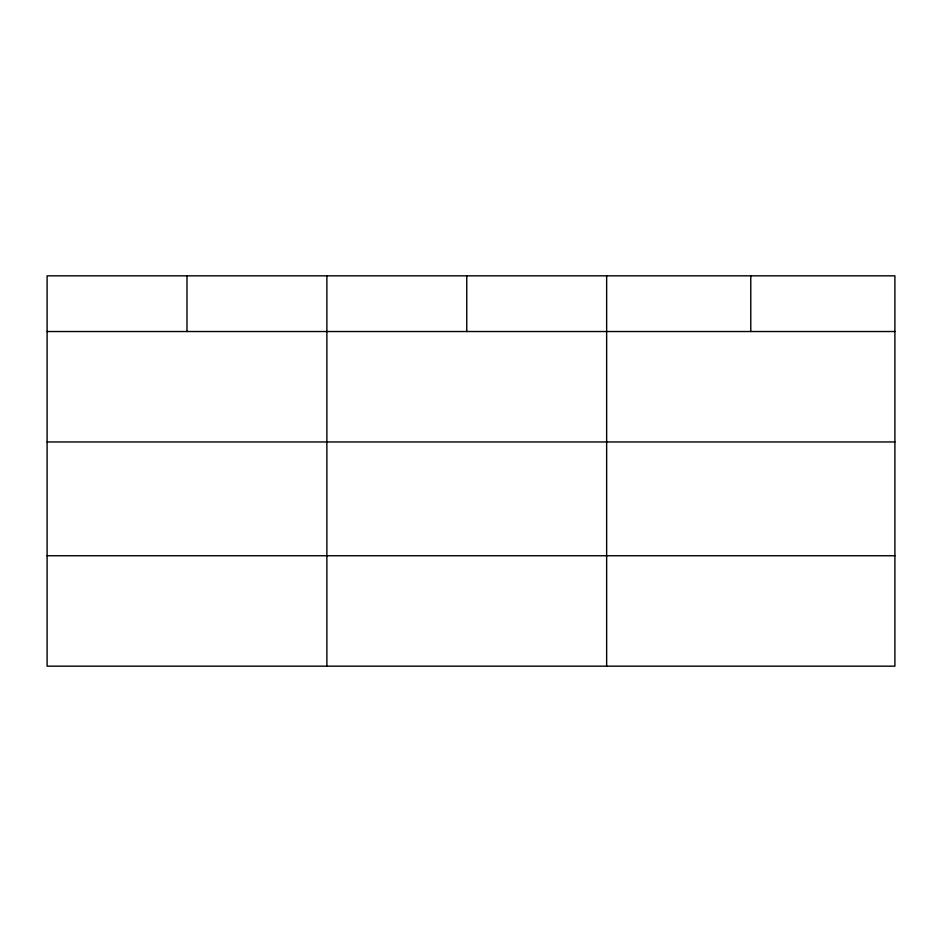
<?xml version="1.0" encoding="UTF-8"?>
<svg xmlns="http://www.w3.org/2000/svg" width="942" height="942" viewBox="0 0 942 942"><rect width="100%" height="100%" fill="white"/><g stroke="black" fill="none" stroke-linecap="round" stroke-linejoin="round"><path stroke-width="1.41" d="M894.9 441.963L894.9 275.829L47.1 275.829L47.1 666.171L894.9 666.171L894.9 441.963L47.1 441.963M47.1 331.525L894.9 331.525M47.1 555.745L894.9 555.745M750.774 275.829L750.774 331.525M606.648 275.829L606.648 666.171M466.761 275.829L466.761 331.525M326.874 275.829L326.874 666.171M186.987 275.829L186.987 331.525"/></g></svg>
